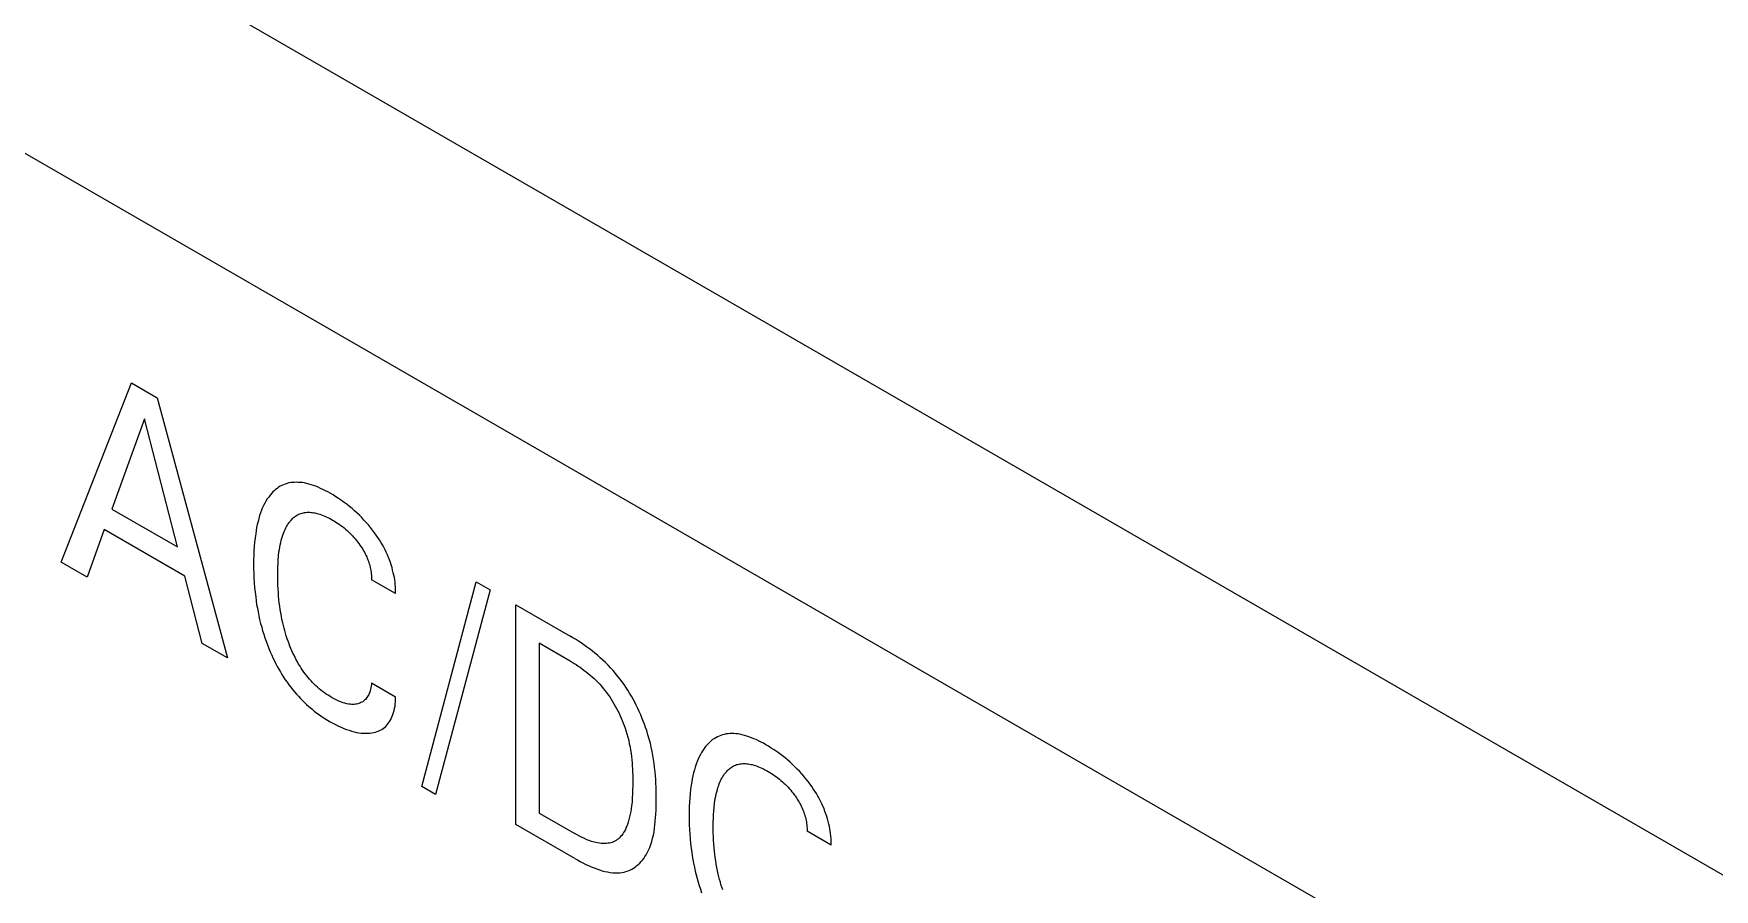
# Model space of a CAD drawing. Extents: x 0 to 420, y 0 to 297.
# Drawn here: x 182.03 to 192.64, y 162.95 to 168.36 of the extents above; entities that cross this region are included whole.
import ezdxf

# ---------------------------------------------------------------- set-up
doc = ezdxf.new("R2010")
doc.units = 0
doc.header["$LTSCALE"] = 23.1
doc.layers.add('40000_ISO', color=7, linetype='CONTINUOUS')

msp = doc.modelspace()

# ---------------------------------------------------------------- linework, layer by layer
at = {"layer": '40000_ISO', "color": 7, "linetype": 'CONTINUOUS'}
for p, q in [((205.89, 155.428), (182.202, 169.104)), ((205.183, 154.204), (181.495, 167.88)), ((182.202, 165.022), (182.646, 166.154)), ((182.646, 166.154), (182.808, 166.06)), ((182.808, 166.06), (183.252, 164.416)), ((182.728, 165.927), (182.521, 165.357)), ((182.935, 165.118), (182.728, 165.927)), ((183.628, 165.519), (183.617, 165.515)), ((183.639, 165.522), (183.628, 165.519)), ((183.651, 165.524), (183.639, 165.522)), ((183.662, 165.525), (183.651, 165.524)), ((183.675, 165.526), (183.662, 165.525)), ((183.687, 165.527), (183.675, 165.526)), ((183.699, 165.526), (183.687, 165.527)), ((183.712, 165.525), (183.699, 165.526)), ((183.725, 165.524), (183.712, 165.525)), ((183.738, 165.522), (183.725, 165.524)), ((183.751, 165.519), (183.738, 165.522)), ((183.766, 165.515), (183.751, 165.519)), ((183.503, 165.421), (183.495, 165.408)), ((183.512, 165.433), (183.503, 165.421)), ((183.521, 165.445), (183.512, 165.433)), ((183.53, 165.456), (183.521, 165.445)), ((183.539, 165.465), (183.53, 165.456)), ((183.547, 165.473), (183.539, 165.465)), ((183.556, 165.481), (183.547, 165.473)), ((183.565, 165.488), (183.556, 165.481)), ((183.575, 165.495), (183.565, 165.488)), ((183.585, 165.501), (183.575, 165.495)), ((183.595, 165.506), (183.585, 165.501)), ((183.606, 165.511), (183.595, 165.506)), ((183.617, 165.515), (183.606, 165.511)), ((183.781, 165.511), (183.766, 165.515)), ((183.795, 165.506), (183.781, 165.511)), ((183.81, 165.501), (183.795, 165.506)), ((183.825, 165.495), (183.81, 165.501)), ((183.84, 165.488), (183.825, 165.495)), ((183.855, 165.481), (183.84, 165.488)), ((183.871, 165.473), (183.855, 165.481)), ((183.886, 165.465), (183.871, 165.473)), ((183.901, 165.457), (183.886, 165.465)), ((183.919, 165.446), (183.901, 165.457)), ((183.936, 165.435), (183.919, 165.446)), ((183.954, 165.424), (183.936, 165.435)), ((183.972, 165.412), (183.954, 165.424)), ((183.989, 165.399), (183.972, 165.412)), ((182.521, 165.357), (182.935, 165.118)), ((183.455, 165.316), (183.45, 165.298)), ((183.461, 165.333), (183.455, 165.316)), ((183.467, 165.351), (183.461, 165.333)), ((183.474, 165.366), (183.467, 165.351)), ((183.48, 165.38), (183.474, 165.366)), ((183.488, 165.394), (183.48, 165.38)), ((183.495, 165.408), (183.488, 165.394)), ((183.669, 165.303), (183.675, 165.308)), ((183.675, 165.308), (183.682, 165.312)), ((183.682, 165.312), (183.688, 165.317)), ((183.688, 165.317), (183.695, 165.321)), ((183.695, 165.321), (183.702, 165.324)), ((183.702, 165.324), (183.709, 165.327)), ((183.709, 165.327), (183.717, 165.33)), ((183.717, 165.33), (183.724, 165.332)), ((183.724, 165.332), (183.732, 165.334)), ((183.732, 165.334), (183.739, 165.335)), ((183.739, 165.335), (183.747, 165.336)), ((183.747, 165.336), (183.755, 165.337)), ((183.755, 165.337), (183.764, 165.337)), ((183.764, 165.337), (183.772, 165.337)), ((183.772, 165.337), (183.78, 165.336)), ((183.78, 165.336), (183.789, 165.336)), ((183.789, 165.336), (183.798, 165.334)), ((183.798, 165.334), (183.806, 165.333)), ((183.806, 165.333), (183.816, 165.33)), ((183.816, 165.33), (183.826, 165.328)), ((183.826, 165.328), (183.836, 165.325)), ((183.836, 165.325), (183.846, 165.321)), ((183.846, 165.321), (183.856, 165.317)), ((183.856, 165.317), (183.866, 165.313)), ((183.866, 165.313), (183.876, 165.309)), ((183.876, 165.309), (183.886, 165.304)), ((184.007, 165.386), (183.989, 165.399)), ((184.023, 165.373), (184.007, 165.386)), ((184.039, 165.36), (184.023, 165.373)), ((184.054, 165.346), (184.039, 165.36)), ((184.07, 165.332), (184.054, 165.346)), ((184.085, 165.318), (184.07, 165.332)), ((184.1, 165.303), (184.085, 165.318)), ((182.473, 165.227), (182.366, 164.927)), ((182.982, 164.933), (182.473, 165.227)), ((183.43, 165.201), (183.426, 165.175)), ((183.433, 165.221), (183.43, 165.201)), ((183.436, 165.241), (183.433, 165.221)), ((183.44, 165.26), (183.436, 165.241)), ((183.445, 165.279), (183.44, 165.26)), ((183.45, 165.298), (183.445, 165.279)), ((183.599, 165.186), (183.604, 165.199)), ((183.604, 165.199), (183.607, 165.209)), ((183.607, 165.209), (183.611, 165.219)), ((183.611, 165.219), (183.616, 165.229)), ((183.616, 165.229), (183.62, 165.238)), ((183.62, 165.238), (183.625, 165.247)), ((183.625, 165.247), (183.63, 165.255)), ((183.63, 165.255), (183.635, 165.264)), ((183.635, 165.264), (183.641, 165.272)), ((183.641, 165.272), (183.647, 165.279)), ((183.647, 165.279), (183.652, 165.286)), ((183.652, 165.286), (183.658, 165.292)), ((183.658, 165.292), (183.663, 165.297)), ((183.663, 165.297), (183.669, 165.303)), ((183.886, 165.304), (183.896, 165.299)), ((183.896, 165.299), (183.906, 165.293)), ((183.906, 165.293), (183.916, 165.287)), ((183.916, 165.287), (183.927, 165.281)), ((183.927, 165.281), (183.937, 165.275)), ((183.937, 165.275), (183.947, 165.268)), ((183.947, 165.268), (183.958, 165.261)), ((183.958, 165.261), (183.968, 165.253)), ((183.968, 165.253), (183.979, 165.246)), ((183.979, 165.246), (183.988, 165.238)), ((183.988, 165.238), (183.997, 165.23)), ((183.997, 165.23), (184.007, 165.222)), ((184.007, 165.222), (184.016, 165.214)), ((184.016, 165.214), (184.025, 165.205)), ((184.025, 165.205), (184.034, 165.196)), ((184.114, 165.288), (184.1, 165.303)), ((184.128, 165.273), (184.114, 165.288)), ((184.142, 165.257), (184.128, 165.273)), ((184.155, 165.241), (184.142, 165.257)), ((184.168, 165.224), (184.155, 165.241)), ((184.181, 165.207), (184.168, 165.224)), ((184.191, 165.193), (184.181, 165.207)), ((183.419, 165.093), (183.418, 165.065)), ((183.421, 165.121), (183.419, 165.093)), ((183.423, 165.148), (183.421, 165.121)), ((183.426, 165.175), (183.423, 165.148)), ((183.577, 165.087), (183.58, 165.102)), ((183.58, 165.102), (183.582, 165.117)), ((183.582, 165.117), (183.585, 165.131)), ((183.585, 165.131), (183.588, 165.145)), ((183.588, 165.145), (183.591, 165.159)), ((183.591, 165.159), (183.595, 165.173)), ((183.595, 165.173), (183.599, 165.186)), ((184.034, 165.196), (184.042, 165.187)), ((184.042, 165.187), (184.05, 165.178)), ((184.05, 165.178), (184.058, 165.168)), ((184.058, 165.168), (184.066, 165.159)), ((184.066, 165.159), (184.074, 165.149)), ((184.074, 165.149), (184.082, 165.139)), ((184.082, 165.139), (184.088, 165.13)), ((184.088, 165.13), (184.094, 165.121)), ((184.094, 165.121), (184.1, 165.112)), ((184.1, 165.112), (184.106, 165.103)), ((184.106, 165.103), (184.111, 165.093)), ((184.111, 165.093), (184.117, 165.084)), ((184.201, 165.178), (184.191, 165.193)), ((184.211, 165.163), (184.201, 165.178)), ((184.221, 165.147), (184.211, 165.163)), ((184.23, 165.132), (184.221, 165.147)), ((184.239, 165.116), (184.23, 165.132)), ((184.247, 165.1), (184.239, 165.116)), ((184.255, 165.084), (184.247, 165.1)), ((182.366, 164.927), (182.202, 165.022)), ((183.418, 165.065), (183.417, 165.037)), ((183.417, 165.037), (183.417, 165.008)), ((183.417, 165.008), (183.417, 164.979)), ((183.569, 164.967), (183.57, 164.99)), ((183.57, 164.99), (183.571, 165.014)), ((183.571, 165.014), (183.572, 165.037)), ((183.572, 165.037), (183.574, 165.059)), ((183.574, 165.059), (183.577, 165.087)), ((184.117, 165.084), (184.122, 165.074)), ((184.122, 165.074), (184.126, 165.065)), ((184.126, 165.065), (184.131, 165.055)), ((184.131, 165.055), (184.135, 165.046)), ((184.135, 165.046), (184.139, 165.036)), ((184.139, 165.036), (184.142, 165.027)), ((184.142, 165.027), (184.145, 165.017)), ((184.145, 165.017), (184.148, 165.008)), ((184.148, 165.008), (184.151, 164.998)), ((184.151, 164.998), (184.153, 164.989)), ((184.153, 164.989), (184.156, 164.978)), ((184.262, 165.068), (184.255, 165.084)), ((184.269, 165.052), (184.262, 165.068)), ((184.275, 165.036), (184.269, 165.052)), ((184.281, 165.02), (184.275, 165.036)), ((184.286, 165.004), (184.281, 165.02)), ((184.291, 164.987), (184.286, 165.004)), ((184.295, 164.971), (184.291, 164.987)), ((183.091, 164.508), (182.982, 164.933)), ((183.417, 164.979), (183.418, 164.95)), ((183.418, 164.95), (183.419, 164.921)), ((183.419, 164.921), (183.421, 164.892)), ((183.421, 164.892), (183.423, 164.862)), ((183.569, 164.943), (183.569, 164.967)), ((183.569, 164.921), (183.569, 164.943)), ((183.569, 164.899), (183.569, 164.921)), ((183.57, 164.876), (183.569, 164.899)), ((184.156, 164.978), (184.158, 164.968)), ((184.158, 164.968), (184.159, 164.958)), ((184.159, 164.958), (184.16, 164.948)), ((184.16, 164.948), (184.161, 164.938)), ((184.161, 164.938), (184.162, 164.929)), ((184.162, 164.929), (184.162, 164.919)), ((184.162, 164.919), (184.162, 164.91)), ((184.314, 164.823), (184.162, 164.91)), ((184.299, 164.955), (184.295, 164.971)), ((184.303, 164.94), (184.299, 164.955)), ((184.306, 164.925), (184.303, 164.94)), ((184.308, 164.909), (184.306, 164.925)), ((184.31, 164.894), (184.308, 164.909)), ((184.312, 164.88), (184.31, 164.894)), ((184.479, 163.603), (184.823, 164.897)), ((184.823, 164.897), (184.911, 164.846)), ((183.423, 164.862), (183.426, 164.832)), ((183.426, 164.832), (183.43, 164.802)), ((183.43, 164.802), (183.433, 164.778)), ((183.433, 164.778), (183.436, 164.755)), ((183.571, 164.854), (183.57, 164.876)), ((183.573, 164.831), (183.571, 164.854)), ((183.575, 164.808), (183.573, 164.831)), ((183.577, 164.785), (183.575, 164.808)), ((183.579, 164.764), (183.577, 164.785)), ((184.313, 164.865), (184.312, 164.88)), ((184.314, 164.851), (184.313, 164.865)), ((184.314, 164.836), (184.314, 164.851)), ((184.314, 164.823), (184.314, 164.836)), ((184.911, 164.846), (184.566, 163.553)), ((183.436, 164.755), (183.441, 164.731)), ((183.441, 164.731), (183.445, 164.707)), ((183.445, 164.707), (183.45, 164.683)), ((183.45, 164.683), (183.455, 164.659)), ((183.582, 164.743), (183.579, 164.764)), ((183.585, 164.723), (183.582, 164.743)), ((183.588, 164.702), (183.585, 164.723)), ((183.592, 164.681), (183.588, 164.702)), ((183.596, 164.66), (183.592, 164.681)), ((185.073, 163.364), (185.073, 164.752)), ((185.073, 164.752), (185.416, 164.554)), ((183.455, 164.659), (183.461, 164.634)), ((183.461, 164.634), (183.468, 164.61)), ((183.468, 164.61), (183.474, 164.588)), ((183.474, 164.588), (183.481, 164.566)), ((183.481, 164.566), (183.488, 164.544)), ((183.601, 164.639), (183.596, 164.66)), ((183.605, 164.622), (183.601, 164.639)), ((183.609, 164.605), (183.605, 164.622)), ((183.613, 164.589), (183.609, 164.605)), ((183.618, 164.572), (183.613, 164.589)), ((183.623, 164.555), (183.618, 164.572)), ((183.252, 164.416), (183.091, 164.508)), ((183.488, 164.544), (183.496, 164.522)), ((183.496, 164.522), (183.504, 164.5)), ((183.504, 164.5), (183.512, 164.477)), ((183.512, 164.477), (183.522, 164.455)), ((183.522, 164.455), (183.531, 164.433)), ((183.629, 164.538), (183.623, 164.555)), ((183.635, 164.522), (183.629, 164.538)), ((183.641, 164.505), (183.635, 164.522)), ((183.646, 164.49), (183.641, 164.505)), ((183.652, 164.476), (183.646, 164.49)), ((183.658, 164.462), (183.652, 164.476)), ((183.665, 164.447), (183.658, 164.462)), ((185.221, 164.509), (185.221, 163.436)), ((185.416, 164.397), (185.221, 164.509)), ((185.433, 164.544), (185.416, 164.554)), ((185.451, 164.534), (185.433, 164.544)), ((185.468, 164.523), (185.451, 164.534)), ((185.485, 164.511), (185.468, 164.523)), ((185.503, 164.499), (185.485, 164.511)), ((185.52, 164.487), (185.503, 164.499)), ((185.538, 164.474), (185.52, 164.487)), ((185.555, 164.461), (185.538, 164.474)), ((185.572, 164.447), (185.555, 164.461)), ((183.531, 164.433), (183.539, 164.416)), ((183.539, 164.416), (183.548, 164.398)), ((183.548, 164.398), (183.557, 164.38)), ((183.557, 164.38), (183.566, 164.363)), ((183.566, 164.363), (183.576, 164.346)), ((183.672, 164.433), (183.665, 164.447)), ((183.679, 164.419), (183.672, 164.433)), ((183.686, 164.405), (183.679, 164.419)), ((183.693, 164.391), (183.686, 164.405)), ((183.701, 164.377), (183.693, 164.391)), ((183.71, 164.364), (183.701, 164.377)), ((183.717, 164.351), (183.71, 164.364)), ((183.726, 164.339), (183.717, 164.351)), ((185.416, 164.397), (185.428, 164.39)), ((185.428, 164.39), (185.441, 164.382)), ((185.441, 164.382), (185.454, 164.374)), ((185.454, 164.374), (185.467, 164.365)), ((185.467, 164.365), (185.479, 164.357)), ((185.479, 164.357), (185.492, 164.348)), ((185.589, 164.433), (185.572, 164.447)), ((185.606, 164.418), (185.589, 164.433)), ((185.623, 164.403), (185.606, 164.418)), ((185.64, 164.387), (185.623, 164.403)), ((185.656, 164.371), (185.64, 164.387)), ((185.672, 164.354), (185.656, 164.371)), ((185.688, 164.337), (185.672, 164.354)), ((183.576, 164.346), (183.586, 164.329)), ((183.586, 164.329), (183.596, 164.312)), ((183.596, 164.312), (183.606, 164.295)), ((183.606, 164.295), (183.617, 164.279)), ((183.617, 164.279), (183.628, 164.263)), ((183.628, 164.263), (183.639, 164.247)), ((183.639, 164.247), (183.651, 164.232)), ((183.734, 164.327), (183.726, 164.339)), ((183.743, 164.315), (183.734, 164.327)), ((183.752, 164.304), (183.743, 164.315)), ((183.761, 164.293), (183.752, 164.304)), ((183.77, 164.282), (183.761, 164.293)), ((183.78, 164.271), (183.77, 164.282)), ((183.789, 164.261), (183.78, 164.271)), ((183.799, 164.251), (183.789, 164.261)), ((183.81, 164.241), (183.799, 164.251)), ((184.161, 164.248), (184.16, 164.238)), ((184.162, 164.258), (184.161, 164.248)), ((184.162, 164.258), (184.314, 164.17)), ((185.492, 164.348), (185.505, 164.338)), ((185.505, 164.338), (185.517, 164.329)), ((185.517, 164.329), (185.53, 164.319)), ((185.53, 164.319), (185.542, 164.308)), ((185.542, 164.308), (185.555, 164.297)), ((185.555, 164.297), (185.567, 164.286)), ((185.567, 164.286), (185.579, 164.275)), ((185.579, 164.275), (185.591, 164.263)), ((185.591, 164.263), (185.603, 164.25)), ((185.603, 164.25), (185.614, 164.238)), ((185.703, 164.319), (185.688, 164.337)), ((185.718, 164.3), (185.703, 164.319)), ((185.731, 164.284), (185.718, 164.3)), ((185.744, 164.266), (185.731, 164.284)), ((185.757, 164.249), (185.744, 164.266)), ((185.769, 164.231), (185.757, 164.249)), ((183.651, 164.232), (183.663, 164.217)), ((183.663, 164.217), (183.675, 164.202)), ((183.675, 164.202), (183.687, 164.188)), ((183.687, 164.188), (183.7, 164.174)), ((183.7, 164.174), (183.712, 164.161)), ((183.712, 164.161), (183.725, 164.148)), ((183.725, 164.148), (183.738, 164.135)), ((183.82, 164.231), (183.81, 164.241)), ((183.831, 164.222), (183.82, 164.231)), ((183.842, 164.213), (183.831, 164.222)), ((183.853, 164.204), (183.842, 164.213)), ((183.864, 164.196), (183.853, 164.204)), ((183.876, 164.188), (183.864, 164.196)), ((183.887, 164.181), (183.876, 164.188)), ((183.898, 164.174), (183.887, 164.181)), ((183.909, 164.167), (183.898, 164.174)), ((183.922, 164.16), (183.909, 164.167)), ((183.934, 164.153), (183.922, 164.16)), ((183.947, 164.147), (183.934, 164.153)), ((183.959, 164.142), (183.947, 164.147)), ((183.972, 164.137), (183.959, 164.142)), ((183.983, 164.133), (183.972, 164.137)), ((184.101, 164.137), (184.095, 164.134)), ((184.107, 164.14), (184.101, 164.137)), ((184.113, 164.145), (184.107, 164.14)), ((184.118, 164.149), (184.113, 164.145)), ((184.123, 164.154), (184.118, 164.149)), ((184.128, 164.16), (184.123, 164.154)), ((184.133, 164.166), (184.128, 164.16)), ((184.137, 164.172), (184.133, 164.166)), ((184.141, 164.179), (184.137, 164.172)), ((184.144, 164.186), (184.141, 164.179)), ((184.147, 164.193), (184.144, 164.186)), ((184.151, 164.201), (184.147, 164.193)), ((184.153, 164.21), (184.151, 164.201)), ((184.156, 164.219), (184.153, 164.21)), ((184.158, 164.229), (184.156, 164.219)), ((184.16, 164.238), (184.158, 164.229)), ((184.312, 164.126), (184.313, 164.14)), ((184.313, 164.14), (184.314, 164.155)), ((184.314, 164.155), (184.314, 164.17)), ((185.614, 164.238), (185.625, 164.224)), ((185.625, 164.224), (185.636, 164.211)), ((185.636, 164.211), (185.646, 164.198)), ((185.646, 164.198), (185.656, 164.184)), ((185.656, 164.184), (185.666, 164.17)), ((185.666, 164.17), (185.675, 164.156)), ((185.675, 164.156), (185.684, 164.142)), ((185.684, 164.142), (185.693, 164.127)), ((185.78, 164.212), (185.769, 164.231)), ((185.792, 164.194), (185.78, 164.212)), ((185.803, 164.175), (185.792, 164.194)), ((185.814, 164.156), (185.803, 164.175)), ((185.824, 164.136), (185.814, 164.156)), ((183.738, 164.135), (183.751, 164.123)), ((183.751, 164.123), (183.768, 164.108)), ((183.768, 164.108), (183.784, 164.094)), ((183.784, 164.094), (183.8, 164.081)), ((183.8, 164.081), (183.817, 164.068)), ((183.817, 164.068), (183.834, 164.056)), ((183.834, 164.056), (183.85, 164.045)), ((183.85, 164.045), (183.867, 164.034)), ((183.867, 164.034), (183.884, 164.023)), ((183.994, 164.13), (183.983, 164.133)), ((184.005, 164.127), (183.994, 164.13)), ((184.016, 164.125), (184.005, 164.127)), ((184.027, 164.124), (184.016, 164.125)), ((184.035, 164.123), (184.027, 164.124)), ((184.043, 164.123), (184.035, 164.123)), ((184.052, 164.123), (184.043, 164.123)), ((184.06, 164.124), (184.052, 164.123)), ((184.067, 164.125), (184.06, 164.124)), ((184.075, 164.126), (184.067, 164.125)), ((184.082, 164.128), (184.075, 164.126)), ((184.088, 164.131), (184.082, 164.128)), ((184.095, 164.134), (184.088, 164.131)), ((184.283, 164.027), (184.288, 164.037)), ((184.288, 164.037), (184.293, 164.048)), ((184.293, 164.048), (184.297, 164.059)), ((184.297, 164.059), (184.301, 164.072)), ((184.301, 164.072), (184.304, 164.085)), ((184.304, 164.085), (184.307, 164.098)), ((184.307, 164.098), (184.31, 164.112)), ((184.31, 164.112), (184.312, 164.126)), ((185.693, 164.127), (185.701, 164.112)), ((185.701, 164.112), (185.709, 164.097)), ((185.709, 164.097), (185.717, 164.082)), ((185.717, 164.082), (185.725, 164.067)), ((185.725, 164.067), (185.732, 164.051)), ((185.732, 164.051), (185.739, 164.036)), ((185.739, 164.036), (185.745, 164.02)), ((185.834, 164.117), (185.824, 164.136)), ((185.844, 164.097), (185.834, 164.117)), ((185.853, 164.077), (185.844, 164.097)), ((185.862, 164.057), (185.853, 164.077)), ((185.87, 164.037), (185.862, 164.057)), ((185.878, 164.017), (185.87, 164.037)), ((183.884, 164.023), (183.901, 164.013)), ((183.901, 164.013), (183.918, 164.004)), ((183.918, 164.004), (183.935, 163.995)), ((183.935, 163.995), (183.953, 163.986)), ((183.953, 163.986), (183.97, 163.978)), ((183.97, 163.978), (183.987, 163.971)), ((183.987, 163.971), (184.004, 163.964)), ((184.004, 163.964), (184.02, 163.959)), ((184.02, 163.959), (184.035, 163.954)), ((184.035, 163.954), (184.051, 163.95)), ((184.051, 163.95), (184.066, 163.946)), ((184.066, 163.946), (184.081, 163.943)), ((184.081, 163.943), (184.096, 163.941)), ((184.096, 163.941), (184.11, 163.94)), ((184.11, 163.94), (184.124, 163.94)), ((184.124, 163.94), (184.138, 163.94)), ((184.138, 163.94), (184.151, 163.941)), ((184.151, 163.941), (184.164, 163.943)), ((184.164, 163.943), (184.177, 163.946)), ((184.177, 163.946), (184.187, 163.948)), ((184.187, 163.948), (184.197, 163.952)), ((184.197, 163.952), (184.207, 163.956)), ((184.207, 163.956), (184.217, 163.96)), ((184.217, 163.96), (184.226, 163.965)), ((184.226, 163.965), (184.235, 163.971)), ((184.235, 163.971), (184.243, 163.977)), ((184.243, 163.977), (184.251, 163.984)), ((184.251, 163.984), (184.258, 163.992)), ((184.258, 163.992), (184.265, 164)), ((184.265, 164), (184.271, 164.008)), ((184.271, 164.008), (184.277, 164.017)), ((184.277, 164.017), (184.283, 164.027)), ((185.745, 164.02), (185.752, 164.005)), ((185.752, 164.005), (185.758, 163.989)), ((185.758, 163.989), (185.763, 163.973)), ((185.763, 163.973), (185.768, 163.958)), ((185.768, 163.958), (185.775, 163.937)), ((185.775, 163.937), (185.781, 163.916)), ((185.886, 163.997), (185.878, 164.017)), ((185.893, 163.977), (185.886, 163.997)), ((185.9, 163.958), (185.893, 163.977)), ((185.908, 163.931), (185.9, 163.958)), ((185.916, 163.904), (185.908, 163.931)), ((186.368, 163.927), (186.357, 163.923)), ((186.379, 163.931), (186.368, 163.927)), ((186.39, 163.933), (186.379, 163.931)), ((186.402, 163.936), (186.39, 163.933)), ((186.414, 163.937), (186.402, 163.936)), ((186.426, 163.938), (186.414, 163.937)), ((186.438, 163.938), (186.426, 163.938)), ((186.45, 163.938), (186.438, 163.938)), ((186.463, 163.937), (186.45, 163.938)), ((186.476, 163.936), (186.463, 163.937)), ((186.489, 163.934), (186.476, 163.936)), ((186.502, 163.931), (186.489, 163.934)), ((186.517, 163.927), (186.502, 163.931)), ((186.532, 163.923), (186.517, 163.927)), ((185.781, 163.916), (185.786, 163.895)), ((185.786, 163.895), (185.79, 163.874)), ((185.79, 163.874), (185.795, 163.854)), ((185.795, 163.854), (185.798, 163.834)), ((185.798, 163.834), (185.801, 163.813)), ((185.923, 163.878), (185.916, 163.904)), ((185.929, 163.852), (185.923, 163.878)), ((185.934, 163.826), (185.929, 163.852)), ((185.939, 163.8), (185.934, 163.826)), ((186.246, 163.819), (186.239, 163.806)), ((186.254, 163.832), (186.246, 163.819)), ((186.263, 163.845), (186.254, 163.832)), ((186.272, 163.857), (186.263, 163.845)), ((186.282, 163.868), (186.272, 163.857)), ((186.29, 163.876), (186.282, 163.868)), ((186.298, 163.885), (186.29, 163.876)), ((186.307, 163.892), (186.298, 163.885)), ((186.316, 163.9), (186.307, 163.892)), ((186.326, 163.906), (186.316, 163.9)), ((186.336, 163.912), (186.326, 163.906)), ((186.346, 163.918), (186.336, 163.912)), ((186.357, 163.923), (186.346, 163.918)), ((186.546, 163.918), (186.532, 163.923)), ((186.561, 163.912), (186.546, 163.918)), ((186.576, 163.906), (186.561, 163.912)), ((186.591, 163.9), (186.576, 163.906)), ((186.606, 163.892), (186.591, 163.9)), ((186.622, 163.885), (186.606, 163.892)), ((186.637, 163.877), (186.622, 163.885)), ((186.652, 163.868), (186.637, 163.877)), ((186.67, 163.858), (186.652, 163.868)), ((186.687, 163.847), (186.67, 163.858)), ((186.705, 163.835), (186.687, 163.847)), ((186.723, 163.823), (186.705, 163.835)), ((186.74, 163.811), (186.723, 163.823)), ((185.801, 163.813), (185.804, 163.793)), ((185.804, 163.793), (185.806, 163.773)), ((185.806, 163.773), (185.808, 163.754)), ((185.808, 163.754), (185.809, 163.734)), ((185.809, 163.734), (185.811, 163.714)), ((185.811, 163.714), (185.811, 163.695)), ((185.943, 163.775), (185.939, 163.8)), ((185.947, 163.749), (185.943, 163.775)), ((185.95, 163.724), (185.947, 163.749)), ((185.953, 163.698), (185.95, 163.724)), ((186.206, 163.727), (186.201, 163.709)), ((186.212, 163.745), (186.206, 163.727)), ((186.219, 163.762), (186.212, 163.745)), ((186.225, 163.777), (186.219, 163.762)), ((186.231, 163.792), (186.225, 163.777)), ((186.239, 163.806), (186.231, 163.792)), ((186.415, 163.709), (186.42, 163.714)), ((186.42, 163.714), (186.427, 163.719)), ((186.427, 163.719), (186.433, 163.724)), ((186.433, 163.724), (186.439, 163.728)), ((186.439, 163.728), (186.446, 163.732)), ((186.446, 163.732), (186.453, 163.736)), ((186.453, 163.736), (186.46, 163.739)), ((186.46, 163.739), (186.468, 163.742)), ((186.468, 163.742), (186.475, 163.744)), ((186.475, 163.744), (186.483, 163.746)), ((186.483, 163.746), (186.491, 163.747)), ((186.491, 163.747), (186.498, 163.748)), ((186.498, 163.748), (186.507, 163.749)), ((186.507, 163.749), (186.515, 163.749)), ((186.515, 163.749), (186.523, 163.749)), ((186.523, 163.749), (186.532, 163.748)), ((186.532, 163.748), (186.54, 163.747)), ((186.54, 163.747), (186.549, 163.746)), ((186.549, 163.746), (186.558, 163.744)), ((186.558, 163.744), (186.567, 163.742)), ((186.567, 163.742), (186.577, 163.739)), ((186.577, 163.739), (186.587, 163.736)), ((186.587, 163.736), (186.597, 163.733)), ((186.597, 163.733), (186.607, 163.729)), ((186.607, 163.729), (186.617, 163.725)), ((186.617, 163.725), (186.627, 163.72)), ((186.627, 163.72), (186.637, 163.715)), ((186.637, 163.715), (186.647, 163.71)), ((186.758, 163.797), (186.74, 163.811)), ((186.774, 163.785), (186.758, 163.797)), ((186.79, 163.772), (186.774, 163.785)), ((186.805, 163.758), (186.79, 163.772)), ((186.821, 163.744), (186.805, 163.758)), ((186.836, 163.729), (186.821, 163.744)), ((186.851, 163.714), (186.836, 163.729)), ((186.865, 163.7), (186.851, 163.714)), ((185.811, 163.695), (185.812, 163.676)), ((185.812, 163.611), (185.811, 163.584)), ((185.812, 163.676), (185.812, 163.657)), ((185.812, 163.657), (185.812, 163.638)), ((185.812, 163.638), (185.812, 163.611)), ((185.955, 163.673), (185.953, 163.698)), ((185.957, 163.648), (185.955, 163.673)), ((185.958, 163.624), (185.957, 163.648)), ((185.959, 163.599), (185.958, 163.624)), ((186.181, 163.613), (186.177, 163.586)), ((186.184, 163.633), (186.181, 163.613)), ((186.187, 163.653), (186.184, 163.633)), ((186.191, 163.672), (186.187, 163.653)), ((186.196, 163.691), (186.191, 163.672)), ((186.201, 163.709), (186.196, 163.691)), ((186.35, 163.598), (186.355, 163.611)), ((186.355, 163.611), (186.358, 163.621)), ((186.358, 163.621), (186.362, 163.631)), ((186.362, 163.631), (186.367, 163.64)), ((186.367, 163.64), (186.371, 163.65)), ((186.371, 163.65), (186.376, 163.659)), ((186.376, 163.659), (186.381, 163.667)), ((186.381, 163.667), (186.387, 163.676)), ((186.387, 163.676), (186.392, 163.684)), ((186.392, 163.684), (186.398, 163.691)), ((186.398, 163.691), (186.403, 163.697)), ((186.403, 163.697), (186.409, 163.703)), ((186.409, 163.703), (186.415, 163.709)), ((186.647, 163.71), (186.657, 163.705)), ((186.657, 163.705), (186.667, 163.699)), ((186.667, 163.699), (186.678, 163.693)), ((186.678, 163.693), (186.688, 163.686)), ((186.688, 163.686), (186.699, 163.68)), ((186.699, 163.68), (186.709, 163.672)), ((186.709, 163.672), (186.719, 163.665)), ((186.719, 163.665), (186.73, 163.657)), ((186.73, 163.657), (186.739, 163.65)), ((186.739, 163.65), (186.748, 163.642)), ((186.748, 163.642), (186.758, 163.634)), ((186.758, 163.634), (186.767, 163.625)), ((186.767, 163.625), (186.776, 163.617)), ((186.776, 163.617), (186.785, 163.608)), ((186.785, 163.608), (186.793, 163.599)), ((186.879, 163.684), (186.865, 163.7)), ((186.893, 163.669), (186.879, 163.684)), ((186.906, 163.653), (186.893, 163.669)), ((186.919, 163.636), (186.906, 163.653)), ((186.932, 163.619), (186.919, 163.636)), ((186.942, 163.605), (186.932, 163.619)), ((184.566, 163.553), (184.479, 163.603)), ((185.807, 163.506), (185.804, 163.481)), ((185.809, 163.532), (185.807, 163.506)), ((185.81, 163.558), (185.809, 163.532)), ((185.811, 163.584), (185.81, 163.558)), ((185.96, 163.574), (185.959, 163.599)), ((185.96, 163.55), (185.96, 163.574)), ((185.96, 163.526), (185.96, 163.55)), ((185.96, 163.502), (185.96, 163.526)), ((185.96, 163.478), (185.96, 163.502)), ((186.17, 163.505), (186.169, 163.477)), ((186.172, 163.532), (186.17, 163.505)), ((186.174, 163.56), (186.172, 163.532)), ((186.177, 163.586), (186.174, 163.56)), ((186.329, 163.499), (186.331, 163.514)), ((186.331, 163.514), (186.333, 163.528)), ((186.333, 163.528), (186.336, 163.543)), ((186.336, 163.543), (186.339, 163.557)), ((186.339, 163.557), (186.342, 163.571)), ((186.342, 163.571), (186.346, 163.585)), ((186.346, 163.585), (186.35, 163.598)), ((186.793, 163.599), (186.801, 163.59)), ((186.801, 163.59), (186.81, 163.58)), ((186.81, 163.58), (186.817, 163.57)), ((186.817, 163.57), (186.825, 163.561)), ((186.825, 163.561), (186.833, 163.55)), ((186.833, 163.55), (186.839, 163.542)), ((186.839, 163.542), (186.845, 163.533)), ((186.845, 163.533), (186.851, 163.524)), ((186.851, 163.524), (186.857, 163.514)), ((186.857, 163.514), (186.862, 163.505)), ((186.862, 163.505), (186.868, 163.496)), ((186.952, 163.59), (186.942, 163.605)), ((186.962, 163.574), (186.952, 163.59)), ((186.972, 163.559), (186.962, 163.574)), ((186.981, 163.543), (186.972, 163.559)), ((186.99, 163.528), (186.981, 163.543)), ((186.998, 163.512), (186.99, 163.528)), ((187.006, 163.495), (186.998, 163.512)), ((185.221, 163.436), (185.446, 163.306)), ((185.788, 163.395), (185.783, 163.379)), ((185.792, 163.412), (185.788, 163.395)), ((185.795, 163.429), (185.792, 163.412)), ((185.799, 163.446), (185.795, 163.429)), ((185.801, 163.463), (185.799, 163.446)), ((185.804, 163.481), (185.801, 163.463)), ((185.954, 163.384), (185.956, 163.407)), ((185.956, 163.407), (185.958, 163.43)), ((185.958, 163.43), (185.959, 163.454)), ((185.959, 163.454), (185.96, 163.478)), ((186.169, 163.477), (186.168, 163.448)), ((186.168, 163.448), (186.168, 163.42)), ((186.168, 163.42), (186.168, 163.391)), ((186.32, 163.378), (186.321, 163.402)), ((186.321, 163.402), (186.322, 163.425)), ((186.322, 163.425), (186.323, 163.448)), ((186.323, 163.448), (186.325, 163.471)), ((186.325, 163.471), (186.329, 163.499)), ((186.868, 163.496), (186.873, 163.486)), ((186.873, 163.486), (186.878, 163.476)), ((186.878, 163.476), (186.882, 163.467)), ((186.882, 163.467), (186.886, 163.457)), ((186.886, 163.457), (186.89, 163.448)), ((186.89, 163.448), (186.893, 163.438)), ((186.893, 163.438), (186.896, 163.429)), ((186.896, 163.429), (186.899, 163.419)), ((186.899, 163.419), (186.902, 163.41)), ((186.902, 163.41), (186.904, 163.4)), ((186.904, 163.4), (186.907, 163.39)), ((187.013, 163.48), (187.006, 163.495)), ((187.02, 163.464), (187.013, 163.48)), ((187.026, 163.447), (187.02, 163.464)), ((187.032, 163.431), (187.026, 163.447)), ((187.037, 163.415), (187.032, 163.431)), ((187.042, 163.399), (187.037, 163.415)), ((187.046, 163.383), (187.042, 163.399)), ((185.445, 163.149), (185.073, 163.364)), ((185.461, 163.298), (185.446, 163.306)), ((185.476, 163.29), (185.461, 163.298)), ((185.492, 163.282), (185.476, 163.29)), ((185.735, 163.287), (185.728, 163.28)), ((185.742, 163.295), (185.735, 163.287)), ((185.748, 163.304), (185.742, 163.295)), ((185.754, 163.313), (185.748, 163.304)), ((185.759, 163.322), (185.754, 163.313)), ((185.765, 163.332), (185.759, 163.322)), ((185.769, 163.342), (185.765, 163.332)), ((185.774, 163.353), (185.769, 163.342)), ((185.778, 163.364), (185.774, 163.353)), ((185.783, 163.379), (185.778, 163.364)), ((185.937, 163.277), (185.942, 163.297)), ((185.942, 163.297), (185.946, 163.318)), ((185.946, 163.318), (185.949, 163.34)), ((185.949, 163.34), (185.952, 163.362)), ((185.952, 163.362), (185.954, 163.384)), ((186.168, 163.391), (186.169, 163.362)), ((186.169, 163.362), (186.17, 163.333)), ((186.17, 163.333), (186.172, 163.303)), ((186.172, 163.303), (186.174, 163.274)), ((186.32, 163.355), (186.32, 163.378)), ((186.32, 163.333), (186.32, 163.355)), ((186.32, 163.31), (186.32, 163.333)), ((186.321, 163.288), (186.32, 163.31)), ((186.322, 163.265), (186.321, 163.288)), ((186.907, 163.39), (186.909, 163.38)), ((186.909, 163.38), (186.91, 163.37)), ((186.91, 163.37), (186.912, 163.36)), ((186.912, 163.36), (186.912, 163.35)), ((186.912, 163.35), (186.913, 163.34)), ((186.913, 163.34), (186.913, 163.331)), ((186.913, 163.331), (186.913, 163.322)), ((187.065, 163.234), (186.913, 163.322)), ((187.05, 163.367), (187.046, 163.383)), ((187.054, 163.352), (187.05, 163.367)), ((187.057, 163.336), (187.054, 163.352)), ((187.059, 163.321), (187.057, 163.336)), ((187.061, 163.306), (187.059, 163.321)), ((187.063, 163.291), (187.061, 163.306)), ((187.064, 163.277), (187.063, 163.291)), ((185.507, 163.275), (185.492, 163.282)), ((185.522, 163.268), (185.507, 163.275)), ((185.537, 163.262), (185.522, 163.268)), ((185.552, 163.257), (185.537, 163.262)), ((185.567, 163.253), (185.552, 163.257)), ((185.579, 163.25), (185.567, 163.253)), ((185.59, 163.247), (185.579, 163.25)), ((185.601, 163.246), (185.59, 163.247)), ((185.612, 163.244), (185.601, 163.246)), ((185.623, 163.243), (185.612, 163.244)), ((185.633, 163.243), (185.623, 163.243)), ((185.644, 163.244), (185.633, 163.243)), ((185.654, 163.245), (185.644, 163.244)), ((185.664, 163.246), (185.654, 163.245)), ((185.673, 163.249), (185.664, 163.246)), ((185.682, 163.251), (185.673, 163.249)), ((185.69, 163.255), (185.682, 163.251)), ((185.698, 163.259), (185.69, 163.255)), ((185.706, 163.263), (185.698, 163.259)), ((185.714, 163.269), (185.706, 163.263)), ((185.721, 163.274), (185.714, 163.269)), ((185.728, 163.28), (185.721, 163.274)), ((185.896, 163.172), (185.903, 163.185)), ((185.903, 163.185), (185.911, 163.202)), ((185.911, 163.202), (185.919, 163.219)), ((185.919, 163.219), (185.926, 163.238)), ((185.926, 163.238), (185.932, 163.257)), ((185.932, 163.257), (185.937, 163.277)), ((186.174, 163.274), (186.177, 163.244)), ((186.177, 163.244), (186.181, 163.213)), ((186.181, 163.213), (186.184, 163.19)), ((186.184, 163.19), (186.188, 163.166)), ((186.324, 163.242), (186.322, 163.265)), ((186.326, 163.219), (186.324, 163.242)), ((186.328, 163.196), (186.326, 163.219)), ((186.33, 163.176), (186.328, 163.196)), ((187.065, 163.262), (187.064, 163.277)), ((187.065, 163.248), (187.065, 163.262)), ((187.065, 163.234), (187.065, 163.248)), ((185.445, 163.149), (185.462, 163.14)), ((185.462, 163.14), (185.48, 163.13)), ((185.48, 163.13), (185.497, 163.121)), ((185.497, 163.121), (185.515, 163.112)), ((185.515, 163.112), (185.532, 163.104)), ((185.532, 163.104), (185.55, 163.096)), ((185.55, 163.096), (185.567, 163.089)), ((185.567, 163.089), (185.584, 163.083)), ((185.584, 163.083), (185.602, 163.077)), ((185.602, 163.077), (185.619, 163.072)), ((185.782, 163.071), (185.793, 163.076)), ((185.793, 163.076), (185.805, 163.082)), ((185.805, 163.082), (185.816, 163.088)), ((185.816, 163.088), (185.826, 163.095)), ((185.826, 163.095), (185.836, 163.102)), ((185.836, 163.102), (185.846, 163.111)), ((185.846, 163.111), (185.856, 163.12)), ((185.856, 163.12), (185.865, 163.129)), ((185.865, 163.129), (185.873, 163.139)), ((185.873, 163.139), (185.881, 163.15)), ((185.881, 163.15), (185.889, 163.161)), ((185.889, 163.161), (185.896, 163.172)), ((186.188, 163.166), (186.192, 163.142)), ((186.192, 163.142), (186.196, 163.119)), ((186.196, 163.119), (186.201, 163.095)), ((186.201, 163.095), (186.206, 163.07)), ((186.333, 163.155), (186.33, 163.176)), ((186.336, 163.134), (186.333, 163.155)), ((186.339, 163.114), (186.336, 163.134)), ((186.343, 163.093), (186.339, 163.114)), ((186.347, 163.071), (186.343, 163.093)), ((185.619, 163.072), (185.636, 163.067)), ((185.636, 163.067), (185.652, 163.064)), ((185.652, 163.064), (185.669, 163.061)), ((185.669, 163.061), (185.685, 163.059)), ((185.685, 163.059), (185.701, 163.058)), ((185.701, 163.058), (185.716, 163.058)), ((185.716, 163.058), (185.731, 163.059)), ((185.731, 163.059), (185.744, 163.061)), ((185.744, 163.061), (185.757, 163.063)), ((185.757, 163.063), (185.769, 163.067)), ((185.769, 163.067), (185.782, 163.071)), ((186.206, 163.07), (186.212, 163.046)), ((186.212, 163.046), (186.219, 163.022)), ((186.219, 163.022), (186.225, 163)), ((186.225, 163), (186.232, 162.978)), ((186.232, 162.978), (186.239, 162.956)), ((186.352, 163.05), (186.347, 163.071)), ((186.356, 163.034), (186.352, 163.05)), ((186.36, 163.017), (186.356, 163.034)), ((186.365, 163), (186.36, 163.017)), ((186.369, 162.984), (186.365, 163)), ((186.375, 162.967), (186.369, 162.984)), ((186.239, 162.956), (186.247, 162.933)), ((186.38, 162.95), (186.375, 162.967))]:
    msp.add_line(p, q, dxfattribs=at)

doc.saveas('drawing.dxf')
